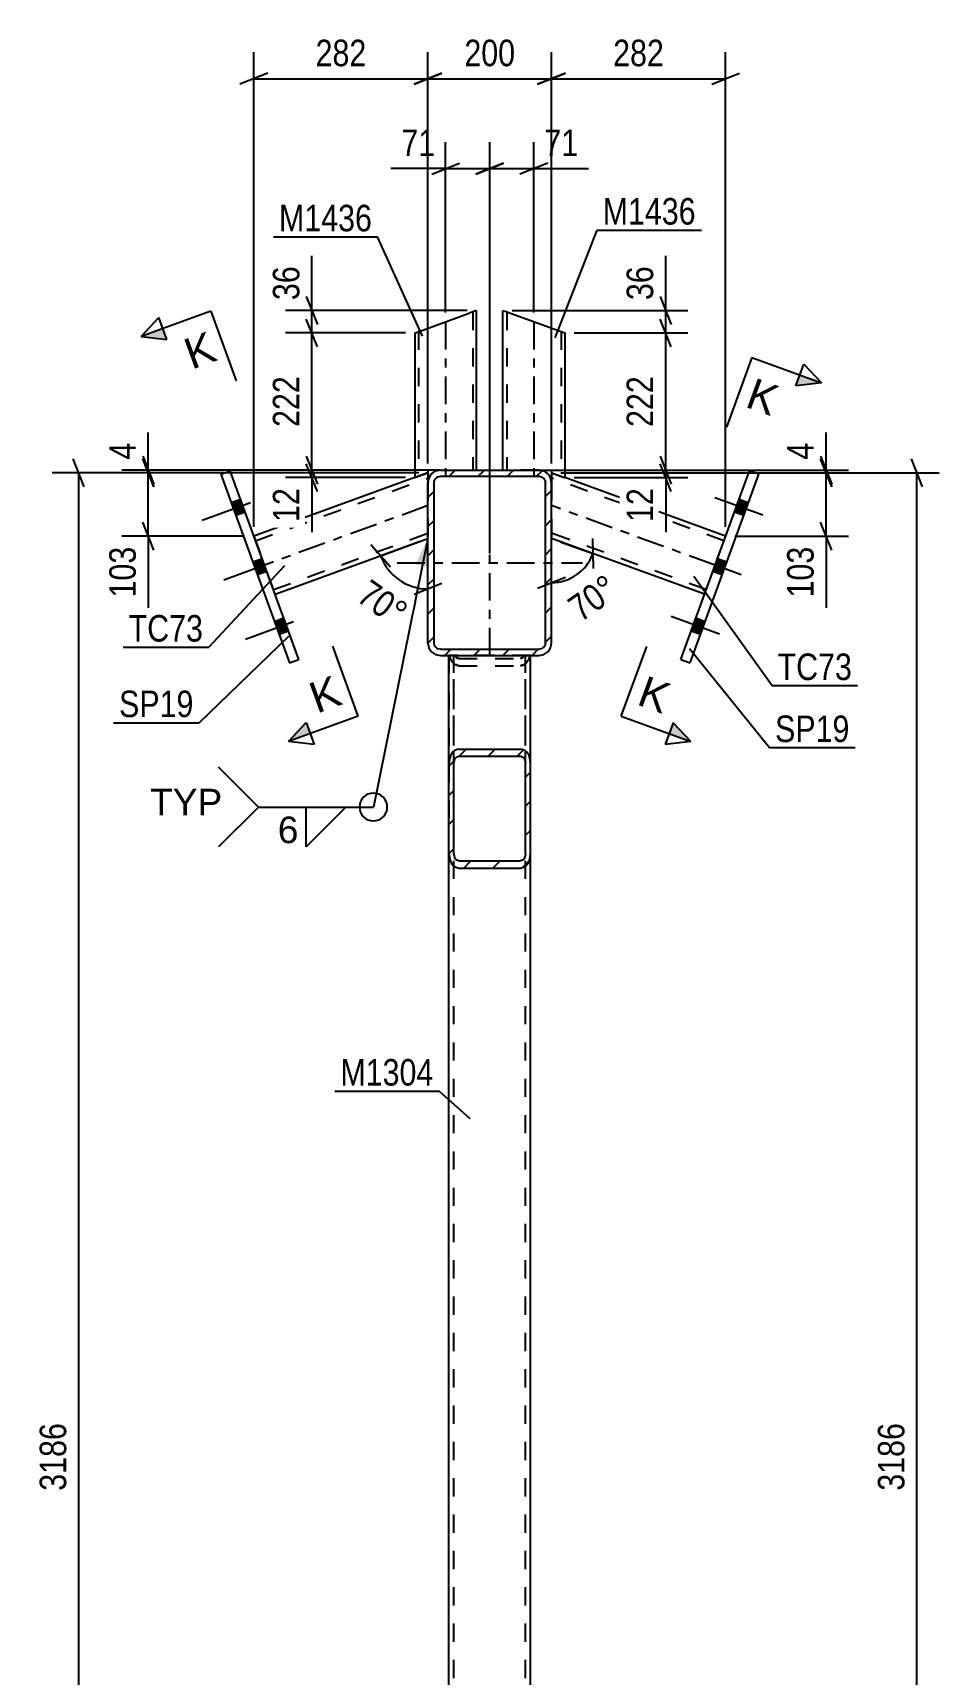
# Model space of a CAD drawing. Header units: millimetres. Extents: x -178 to 1011, y -683 to 158.
# Drawn here: x 243.5 to 341.3, y -504.9 to -327.8 of the extents above; entities that cross this region are included whole.
import ezdxf

# ---------------------------------------------------------------- set-up
doc = ezdxf.new("R2010")
doc.units = ezdxf.units.MM
doc.linetypes.add('DXK_LINE_DOT2', pattern=[3.9198, 1.9599, -1.9599])
doc.linetypes.add('DXK_LINE_DOT3', pattern=[5.9187, 2.979, -0.9799, 0.9799, -0.9799])
doc.styles.add('Arial', font='ARIAL.TTF', dxfattribs={"height": 0.2})
doc.styles.add('Arial Narrow', font='ARIALN.TTF', dxfattribs={"height": 0.2})

# ---------------------------------------------------------------- blocks, each defined once
blk = doc.blocks.new('Part-570387747-3716 - 3654')
at = {"linetype": 'Continuous'}
h = blk.add_hatch(dxfattribs=at)
h.set_pattern_fill('', scale=0.7, style=0, pattern_type=0)
h.set_pattern_definition([(45, (288.4012, -416.3743), (-1.57154, 1.57154), [])])
h.paths.add_polyline_path([(288.4, -406.64), (288.4, -416.37), (288.48, -416.97), (288.71, -417.48), (289.06, -417.81), (289.47, -417.93), (296.13, -417.93), (296.54, -417.81), (296.89, -417.48), (297.12, -416.97), (297.2, -416.37), (297.2, -406.64), (297.12, -406.05), (296.89, -405.54), (296.54, -405.2), (296.13, -405.09), (289.47, -405.09), (289.06, -405.2), (288.71, -405.54), (288.48, -406.05)])
h.paths.add_polyline_path([(289.09, -406.09), (289.26, -405.92), (289.47, -405.86), (296.13, -405.86), (296.34, -405.92), (296.51, -406.09), (296.63, -406.35), (296.67, -406.64), (296.67, -416.37), (296.63, -416.67), (296.51, -416.92), (296.34, -417.09), (296.13, -417.15), (289.47, -417.15), (289.26, -417.09), (289.09, -416.92), (288.98, -416.67), (288.93, -416.37), (288.93, -406.64), (288.98, -406.35)])
at = {"color": 2, "linetype": 'Continuous'}
for p, q in [((288.4, -406.64), (288.4, -394.99)), ((297.2, -406.64), (297.2, -394.99)), ((289.47, -405.09), (289.06, -405.2)), ((289.47, -405.09), (296.13, -405.09)), ((296.54, -405.2), (296.13, -405.09)), ((288.48, -406.05), (288.4, -406.64)), ((288.4, -416.37), (288.4, -406.64)), ((288.93, -406.64), (288.98, -406.35)), ((288.93, -416.37), (288.93, -406.64)), ((289.26, -405.92), (289.47, -405.86)), ((289.47, -405.86), (296.13, -405.86)), ((296.13, -405.86), (296.34, -405.92)), ((296.63, -406.35), (296.67, -406.64)), ((296.67, -416.37), (296.67, -406.64)), ((297.2, -406.64), (297.12, -406.05)), ((297.2, -416.37), (297.2, -406.64)), ((288.4, -416.37), (288.48, -416.97)), ((288.98, -416.67), (288.93, -416.37)), ((289.06, -417.81), (289.47, -417.93)), ((289.47, -417.15), (289.26, -417.09)), ((289.47, -417.15), (296.13, -417.15)), ((289.47, -417.93), (296.13, -417.93)), ((296.34, -417.09), (296.13, -417.15)), ((296.13, -417.93), (296.54, -417.81)), ((296.67, -416.37), (296.63, -416.67)), ((297.12, -416.97), (297.2, -416.37))]:
    blk.add_line(p, q, dxfattribs=at)
at = {"color": 7, "linetype": 'DXK_LINE_DOT2'}
for p, q in [((297.2, -394.99), (288.4, -394.99)), ((288.48, -395.13), (288.46, -394.99)), ((288.93, -416.37), (288.93, -394.99)), ((289.05, -394.99), (289.09, -395.08)), ((289.47, -396.09), (289.06, -395.97)), ((289.09, -395.08), (289.26, -395.25)), ((289.26, -395.25), (289.47, -395.31)), ((289.47, -395.31), (296.13, -395.31)), ((289.47, -396.09), (296.13, -396.09)), ((296.13, -395.31), (296.34, -395.25)), ((296.54, -395.97), (296.13, -396.09)), ((296.34, -395.25), (296.51, -395.08)), ((296.51, -395.08), (296.56, -394.99)), ((296.67, -416.37), (296.67, -394.99)), ((297.14, -394.99), (297.12, -395.13)), ((288.4, -416.37), (288.4, -406.64)), ((297.2, -416.37), (297.2, -406.64))]:
    blk.add_line(p, q, dxfattribs=at)
for centre, start, end in [((289.86, -394.8), 193.2949, 235.5336), ((295.74, -394.8), 304.4664, 346.7051)]:
    blk.add_arc(centre, 1.42, start, end, dxfattribs=at)
at = {"color": 2, "linetype": 'Continuous'}
for centre, radius, start, end in [((289.86, -406.37), 1.42, 124.4664, 166.7051), ((295.74, -406.37), 1.42, 13.2949, 55.5336), ((289.66, -406.51), 0.709, 124.4664, 166.7051), ((295.94, -406.51), 0.709, 13.2949, 55.5336), ((289.86, -416.64), 1.42, 193.2949, 235.5336), ((289.66, -416.51), 0.709, 193.2949, 235.5336), ((295.94, -416.51), 0.709, 304.4664, 346.7051), ((295.74, -416.64), 1.42, 304.4664, 346.7051)]:
    blk.add_arc(centre, radius, start, end, dxfattribs=at)
blk = doc.blocks.new('Bolt-570387747-3748 - 3654')
at = {"linetype": 'Continuous'}
for points in [[(266.39, -379.52), (265.89, -378.14), (264.89, -378.5), (265.39, -379.88)], [(266.39, -379.52), (265.89, -378.14), (264.89, -378.5), (265.39, -379.88)], [(266.39, -379.52), (265.89, -378.14), (264.89, -378.5), (265.39, -379.88)], [(268.73, -385.94), (268.23, -384.56), (267.23, -384.93), (267.73, -386.3)], [(268.73, -385.94), (268.23, -384.56), (267.23, -384.93), (267.73, -386.3)], [(271.07, -392.36), (270.57, -390.98), (269.56, -391.35), (270.07, -392.73)], [(271.07, -392.36), (270.57, -390.98), (269.56, -391.35), (270.07, -392.73)], [(271.07, -392.36), (270.57, -390.98), (269.56, -391.35), (270.07, -392.73)]]:
    blk.add_hatch(color=1, dxfattribs=at).paths.add_polyline_path(points)
at = {"color": 1, "linetype": 'Continuous'}
for p, q in [((266.96, -378.53), (261.76, -380.42)), ((266.96, -378.53), (261.76, -380.42)), ((266.96, -378.53), (261.76, -380.42)), ((265.89, -378.14), (264.89, -378.5)), ((265.89, -378.14), (264.89, -378.5)), ((265.89, -378.14), (264.89, -378.5)), ((266.39, -379.52), (265.39, -379.88)), ((266.39, -379.52), (265.39, -379.88)), ((266.39, -379.52), (265.39, -379.88)), ((269.29, -384.95), (264.1, -386.85)), ((269.29, -384.95), (264.1, -386.85)), ((268.23, -384.56), (267.23, -384.93)), ((268.23, -384.56), (267.23, -384.93)), ((268.73, -385.94), (267.73, -386.3)), ((268.73, -385.94), (267.73, -386.3)), ((271.63, -391.37), (266.43, -393.27)), ((271.63, -391.37), (266.43, -393.27)), ((271.63, -391.37), (266.43, -393.27)), ((270.57, -390.98), (269.56, -391.35)), ((270.57, -390.98), (269.56, -391.35)), ((270.57, -390.98), (269.56, -391.35)), ((271.07, -392.36), (270.07, -392.73)), ((271.07, -392.36), (270.07, -392.73)), ((271.07, -392.36), (270.07, -392.73))]:
    blk.add_line(p, q, dxfattribs=at)
blk = doc.blocks.new('Part-570387747-3688 - 3654')
at = {"color": 7, "linetype": 'DXK_LINE_DOT2'}
for p, q in [((288.4, -394.99), (297.2, -394.99)), ((288.4, -416.37), (288.4, -394.99)), ((288.93, -587.65), (288.93, -394.99)), ((296.67, -587.65), (296.67, -394.99)), ((297.2, -416.37), (297.2, -394.99))]:
    blk.add_line(p, q, dxfattribs=at)
at = {"color": 2, "linetype": 'Continuous'}
for p, q in [((288.4, -566.26), (288.4, -416.37)), ((297.2, -566.26), (297.2, -416.37))]:
    blk.add_line(p, q, dxfattribs=at)
blk = doc.blocks.new('Part-570387747-3719 - 3654')
at = {"color": 7, "linetype": 'DXK_LINE_DOT2'}
for p, q in [((297.2, -394.99), (288.4, -394.99)), ((288.4, -394.99), (288.4, -412.53)), ((288.46, -394.99), (288.48, -395.13)), ((288.93, -412.53), (288.93, -394.99)), ((289.09, -395.08), (289.05, -394.99)), ((289.06, -395.97), (289.47, -396.09)), ((289.26, -395.25), (289.09, -395.08)), ((289.47, -395.31), (289.26, -395.25)), ((289.47, -395.31), (296.13, -395.31)), ((289.47, -396.09), (296.13, -396.09)), ((296.34, -395.25), (296.13, -395.31)), ((296.13, -396.09), (296.51, -395.98)), ((296.51, -395.08), (296.34, -395.25)), ((296.56, -394.99), (296.51, -395.08)), ((296.51, -395.98), (296.54, -395.97)), ((296.67, -412.53), (296.67, -394.99)), ((297.12, -395.13), (297.14, -394.99)), ((297.2, -412.53), (297.2, -394.99))]:
    blk.add_line(p, q, dxfattribs=at)
for centre, start, end in [((289.86, -394.8), 193.2949, 235.5336), ((295.74, -394.8), 304.4664, 346.7051)]:
    blk.add_arc(centre, 1.42, start, end, dxfattribs=at)
blk = doc.blocks.new('Part-570387747-3851 - 3654')
at = {"linetype": 'Continuous'}
h = blk.add_hatch(dxfattribs=at)
h.set_pattern_fill('', scale=0.7, style=0, pattern_type=0)
h.set_pattern_definition([(45, (286.1345, -393.6525), (-1.57154, 1.57154), [])])
h.paths.add_polyline_path([(286.13, -376.32), (286.13, -393.65), (286.24, -394.16), (286.53, -394.6), (286.96, -394.88), (287.47, -394.99), (298.13, -394.99), (298.64, -394.88), (299.08, -394.6), (299.37, -394.16), (299.47, -393.65), (299.47, -376.32), (299.37, -375.81), (299.08, -375.38), (298.64, -375.09), (298.13, -374.99), (287.47, -374.99), (286.96, -375.09), (286.53, -375.38), (286.24, -375.81)])
h.paths.add_polyline_path([(287, -375.85), (287.21, -375.7), (287.47, -375.65), (298.13, -375.65), (298.39, -375.7), (298.61, -375.85), (298.75, -376.06), (298.8, -376.32), (298.8, -393.65), (298.75, -393.91), (298.61, -394.12), (298.39, -394.27), (298.13, -394.32), (287.47, -394.32), (287.21, -394.27), (287, -394.12), (286.85, -393.91), (286.8, -393.65), (286.8, -376.32), (286.85, -376.06)])
at = {"color": 2, "linetype": 'Continuous'}
for p, q in [((287.47, -374.99), (286.96, -375.09)), ((287.47, -374.99), (298.13, -374.99)), ((298.64, -375.09), (298.13, -374.99)), ((286.24, -375.81), (286.13, -376.32)), ((286.13, -393.65), (286.13, -376.32)), ((286.8, -376.32), (286.85, -376.06)), ((286.8, -393.65), (286.8, -376.32)), ((287.21, -375.7), (287.47, -375.65)), ((287.47, -375.65), (298.13, -375.65)), ((298.13, -375.65), (298.39, -375.7)), ((298.75, -376.06), (298.8, -376.32)), ((298.8, -393.65), (298.8, -376.32)), ((299.47, -376.32), (299.37, -375.81)), ((299.47, -393.65), (299.47, -376.32)), ((286.13, -393.65), (286.24, -394.16)), ((286.85, -393.91), (286.8, -393.65)), ((286.96, -394.88), (287.47, -394.99)), ((287.47, -394.32), (287.21, -394.27)), ((287.47, -394.32), (298.13, -394.32)), ((298.39, -394.27), (298.13, -394.32)), ((298.13, -394.99), (298.64, -394.88)), ((298.8, -393.65), (298.75, -393.91)), ((299.37, -394.16), (299.47, -393.65)), ((287.47, -394.99), (298.13, -394.99))]:
    blk.add_line(p, q, dxfattribs=at)
at = {"color": 7, "linetype": 'DXK_LINE_DOT3'}
for p, q in [((292.8, -394.99), (292.8, -374.99)), ((282.8, -384.99), (302.8, -384.99))]:
    blk.add_line(p, q, dxfattribs=at)
at = {"color": 2, "linetype": 'Continuous'}
for centre, radius, start, end in [((287.47, -376.32), 1.33, 112.5, 157.5), ((298.13, -376.32), 1.33, 22.5, 67.5), ((287.47, -376.32), 0.667, 112.5, 157.5), ((298.13, -376.32), 0.667, 22.5, 67.5), ((287.47, -393.65), 1.33, 202.5, 247.5), ((287.47, -393.65), 0.667, 202.5, 247.5), ((298.13, -393.65), 0.667, 292.5, 337.5), ((298.13, -393.65), 1.33, 292.5, 337.5)]:
    blk.add_arc(centre, radius, start, end, dxfattribs=at)
blk = doc.blocks.new('Part-570387747-3724 - 3654')
at = {"color": 7, "linetype": 'DXK_LINE_DOT2'}
for p, q in [((284.71, -375.8), (286.13, -375.28)), ((267.52, -382.62), (286.13, -375.84)), ((286.13, -376.32), (286.13, -382.37)), ((267.34, -382.12), (269.62, -388.38)), ((269.44, -387.88), (286.13, -381.8))]:
    blk.add_line(p, q, dxfattribs=at)
at = {"color": 2, "linetype": 'Continuous'}
for p, q in [((286.13, -375.28), (286.13, -376.32)), ((284.71, -375.8), (267.34, -382.12)), ((269.62, -388.38), (286.13, -382.37))]:
    blk.add_line(p, q, dxfattribs=at)
at = {"color": 7, "linetype": 'DXK_LINE_DOT3'}
blk.add_line((286.13, -378.82), (268.48, -385.25), dxfattribs=at)
blk = doc.blocks.new('Bolt-570387747-3881 - 3654')
at = {"linetype": 'Continuous'}
for points in [[(320.21, -379.88), (320.71, -378.5), (319.71, -378.14), (319.21, -379.52)], [(320.21, -379.88), (320.71, -378.5), (319.71, -378.14), (319.21, -379.52)], [(320.21, -379.88), (320.71, -378.5), (319.71, -378.14), (319.21, -379.52)], [(317.87, -386.3), (318.38, -384.93), (317.37, -384.56), (316.87, -385.94)], [(317.87, -386.3), (318.38, -384.93), (317.37, -384.56), (316.87, -385.94)], [(315.54, -392.72), (316.04, -391.35), (315.04, -390.98), (314.53, -392.36)], [(315.54, -392.72), (316.04, -391.35), (315.04, -390.98), (314.53, -392.36)], [(315.54, -392.72), (316.04, -391.35), (315.04, -390.98), (314.53, -392.36)]]:
    blk.add_hatch(color=1, dxfattribs=at).paths.add_polyline_path(points)
at = {"color": 1, "linetype": 'Continuous'}
for p, q in [((322.28, -379.85), (317.08, -377.96)), ((322.28, -379.85), (317.08, -377.96)), ((322.28, -379.85), (317.08, -377.96)), ((320.71, -378.5), (319.71, -378.14)), ((320.71, -378.5), (319.71, -378.14)), ((320.71, -378.5), (319.71, -378.14)), ((320.21, -379.88), (319.21, -379.52)), ((320.21, -379.88), (319.21, -379.52)), ((320.21, -379.88), (319.21, -379.52)), ((319.94, -386.28), (314.74, -384.38)), ((319.94, -386.28), (314.74, -384.38)), ((317.87, -386.3), (316.87, -385.94)), ((317.87, -386.3), (316.87, -385.94)), ((318.38, -384.93), (317.37, -384.56)), ((318.38, -384.93), (317.37, -384.56)), ((317.6, -392.7), (312.4, -390.8)), ((317.6, -392.7), (312.4, -390.8)), ((317.6, -392.7), (312.4, -390.8)), ((316.04, -391.35), (315.04, -390.98)), ((316.04, -391.35), (315.04, -390.98)), ((316.04, -391.35), (315.04, -390.98)), ((315.54, -392.72), (314.53, -392.36)), ((315.54, -392.72), (314.53, -392.36)), ((315.54, -392.72), (314.53, -392.36))]:
    blk.add_line(p, q, dxfattribs=at)
blk = doc.blocks.new('Part-570387747-3746 - 3654')
at = {"color": 2, "linetype": 'Continuous'}
for p, q in [((263.77, -375.43), (264.78, -375.07)), ((263.77, -375.43), (271.18, -395.79)), ((272.19, -395.43), (264.78, -375.07)), ((271.18, -395.79), (272.19, -395.43))]:
    blk.add_line(p, q, dxfattribs=at)
blk = doc.blocks.new('Part-570387747-3767 - 3654')
at = {"color": 2, "linetype": 'Continuous'}
for p, q in [((313.42, -395.43), (320.83, -375.07)), ((314.42, -395.79), (321.83, -375.43)), ((321.83, -375.43), (320.83, -375.07)), ((313.42, -395.43), (314.42, -395.79))]:
    blk.add_line(p, q, dxfattribs=at)
blk = doc.blocks.new('Part-570387747-3832 - 3654')
at = {"color": 2, "linetype": 'Continuous'}
for p, q in [((291.37, -357.76), (290.57, -358.05)), ((291.37, -374.99), (291.37, -357.76)), ((284.77, -360.17), (290.57, -358.05)), ((284.71, -360.19), (284.77, -360.17)), ((284.71, -360.19), (284.71, -375.8)), ((286.13, -375.28), (284.71, -375.8)), ((287.47, -374.99), (286.13, -374.99)), ((286.13, -374.99), (286.13, -375.28))]:
    blk.add_line(p, q, dxfattribs=at)
at = {"color": 7, "linetype": 'DXK_LINE_DOT3'}
blk.add_line((288.04, -358.98), (288.04, -375.8), dxfattribs=at)
at = {"color": 7, "linetype": 'DXK_LINE_DOT2'}
for p, q in [((290.97, -357.91), (290.97, -374.99)), ((285.11, -360.04), (285.14, -360.03)), ((285.11, -360.04), (285.11, -375.65)), ((287.47, -374.99), (291.37, -374.99))]:
    blk.add_line(p, q, dxfattribs=at)
blk = doc.blocks.new('Part-570387747-3777 - 3654')
at = {"color": 2, "linetype": 'Continuous'}
for p, q in [((299.47, -375.28), (299.47, -376.32)), ((318.26, -382.12), (300.9, -375.8)), ((315.98, -388.38), (299.47, -382.37))]:
    blk.add_line(p, q, dxfattribs=at)
at = {"color": 7, "linetype": 'DXK_LINE_DOT2'}
for p, q in [((299.47, -375.28), (299.47, -375.61)), ((299.47, -375.28), (300.9, -375.8)), ((318.08, -382.62), (299.47, -375.84)), ((299.47, -376.32), (299.47, -382.37)), ((316.16, -387.88), (299.47, -381.8)), ((315.98, -388.38), (318.26, -382.12))]:
    blk.add_line(p, q, dxfattribs=at)
at = {"color": 7, "linetype": 'DXK_LINE_DOT3'}
blk.add_line((317.12, -385.25), (299.47, -378.82), dxfattribs=at)
blk = doc.blocks.new('Part-570387747-3839 - 3654')
at = {"color": 2, "linetype": 'Continuous'}
for p, q in [((294.23, -374.99), (294.23, -357.76)), ((294.23, -357.76), (294.29, -357.79)), ((294.29, -357.79), (294.46, -357.85)), ((294.46, -357.85), (295.03, -358.05)), ((295.03, -358.05), (300.9, -360.19)), ((300.9, -360.19), (300.9, -375.8)), ((298.13, -374.99), (299.47, -374.99)), ((299.47, -374.99), (299.47, -375.28)), ((299.47, -375.28), (300.84, -375.77)), ((300.9, -375.8), (300.84, -375.77))]:
    blk.add_line(p, q, dxfattribs=at)
at = {"color": 7, "linetype": 'DXK_LINE_DOT2'}
for p, q in [((294.46, -357.85), (294.88, -358)), ((294.63, -357.91), (294.63, -374.99)), ((294.63, -357.91), (294.66, -357.92)), ((294.72, -357.94), (295.03, -358.05)), ((300.5, -360.04), (300.5, -375.65)), ((298.13, -374.99), (294.23, -374.99))]:
    blk.add_line(p, q, dxfattribs=at)
at = {"color": 7, "linetype": 'DXK_LINE_DOT3'}
blk.add_line((297.56, -358.98), (297.56, -375.8), dxfattribs=at)
blk = doc.blocks.new('StraightDimension-570387747-4193 - 3654')
at = {"color": 7, "linetype": 'Continuous'}
for p, q in [((299.47, -374.28), (299.47, -329.9)), ((318.26, -381.12), (318.26, -329.9)), ((300.97, -332.15), (297.97, -333.35)), ((299.47, -332.75), (318.26, -332.75)), ((316.76, -333.35), (319.76, -332.15))]:
    blk.add_line(p, q, dxfattribs=at)
at = {"color": 0}
blk.add_wipeout([(312.21, -332), (312.21, -327.8), (305.52, -327.8), (305.52, -332)], dxfattribs=at)
at = {"color": 3, "style": 'Arial Narrow'}
blk.add_text('282', height=2.863, dxfattribs=at).set_placement((306.12, -331.4))
blk = doc.blocks.new('StraightDimension-570387747-4029 - 3654')
at = {"color": 7, "linetype": 'Continuous'}
for p, q in [((288.04, -357.97), (288.04, -339.6)), ((292.8, -383.99), (292.8, -339.6)), ((286.54, -343.05), (289.54, -341.85)), ((288.04, -342.45), (292.8, -342.45)), ((294.3, -341.85), (291.3, -343.05))]:
    blk.add_line(p, q, dxfattribs=at)
at = {"color": 0}
blk.add_wipeout([(287.51, -341.7), (287.51, -337.5), (282.66, -337.5), (282.66, -341.7)], dxfattribs=at)
at = {"color": 7, "linetype": 'Continuous'}
blk.add_line((288.04, -342.45), (282.13, -342.45), dxfattribs=at)
blk.add_line((288.04, -342.45), (282.13, -342.45), dxfattribs=at)
at = {"color": 3, "style": 'Arial Narrow'}
blk.add_text('71', height=2.863, dxfattribs=at).set_placement((283.26, -341.1))
blk = doc.blocks.new('AngleDimension-570387747-4207 - 3654')
at = {"color": 7, "linetype": 'Continuous'}
for p, q in [((281.03, -384.23), (286.13, -382.37)), ((286.13, -387.81), (286.13, -382.37)), ((279.95, -383.03), (282.1, -385.44)), ((285.19, -382.71), (281.03, -384.23)), ((287.63, -387.21), (284.63, -388.41))]:
    blk.add_line(p, q, dxfattribs=at)
blk.add_arc((286.13, -382.37), 5.44, 199.9999, 270, dxfattribs=at)
at = {"color": 0}
blk.add_wipeout([(282.74, -392.85), (285.15, -389.41), (279.86, -385.71), (277.45, -389.15)], dxfattribs=at)
at = {"color": 3, "style": 'Arial Narrow'}
blk.add_text('70°', height=2.863, rotation=-35.002, dxfattribs=at).set_placement((278.28, -389))
blk = doc.blocks.new('StraightDimension-570387747-4157 - 3654')
at = {"color": 7, "linetype": 'Continuous'}
for p, q in [((267.34, -381.12), (267.34, -329.9)), ((286.13, -374.28), (286.13, -329.9)), ((268.84, -332.15), (265.84, -333.35)), ((267.34, -332.75), (286.13, -332.75)), ((284.63, -333.35), (287.63, -332.15))]:
    blk.add_line(p, q, dxfattribs=at)
at = {"color": 0}
blk.add_wipeout([(280.08, -332), (280.08, -327.8), (273.4, -327.8), (273.4, -332)], dxfattribs=at)
at = {"color": 3, "style": 'Arial Narrow'}
blk.add_text('282', height=2.863, dxfattribs=at).set_placement((274, -331.4))
blk = doc.blocks.new('StraightDimension-570387747-4344 - 3654')
at = {"color": 7, "linetype": 'Continuous'}
for p, q in [((328.51, -373.49), (329.71, -376.49)), ((298.87, -374.99), (331.51, -374.99)), ((300.47, -375.28), (331.51, -375.28)), ((329.71, -376.78), (328.51, -373.78)), ((329.11, -375.28), (329.11, -374.99))]:
    blk.add_line(p, q, dxfattribs=at)
at = {"color": 0}
blk.add_wipeout([(328.36, -371.43), (324.16, -371.43), (324.16, -374.46), (328.36, -374.46)], dxfattribs=at)
at = {"color": 7, "linetype": 'Continuous'}
blk.add_line((329.11, -374.99), (329.11, -370.91), dxfattribs=at)
blk.add_line((329.11, -374.99), (329.11, -370.91), dxfattribs=at)
at = {"color": 3, "style": 'Arial Narrow'}
blk.add_text('4', height=2.86, rotation=90.0002, dxfattribs=at).set_placement((327.76, -373.86))
blk = doc.blocks.new('StraightDimension-570387747-4028 - 3654')
at = {"color": 7, "linetype": 'Continuous'}
for p, q in [((292.8, -383.99), (292.8, -339.6)), ((297.56, -357.98), (297.56, -339.6)), ((291.3, -343.05), (294.3, -341.85)), ((292.8, -342.45), (297.56, -342.45)), ((299.06, -341.85), (296.06, -343.05))]:
    blk.add_line(p, q, dxfattribs=at)
at = {"color": 0}
blk.add_wipeout([(302.94, -341.7), (302.94, -337.5), (298.09, -337.5), (298.09, -341.7)], dxfattribs=at)
at = {"color": 7, "linetype": 'Continuous'}
blk.add_line((297.56, -342.45), (303.47, -342.45), dxfattribs=at)
blk.add_line((297.56, -342.45), (303.47, -342.45), dxfattribs=at)
at = {"color": 3, "style": 'Arial Narrow'}
blk.add_text('71', height=2.863, dxfattribs=at).set_placement((298.69, -341.1))
blk = doc.blocks.new('StraightDimension-570387747-4211 - 3654')
at = {"color": 7, "linetype": 'Continuous'}
for p, q in [((285.13, -375.28), (253.09, -375.28)), ((255.34, -373.78), (256.54, -376.78)), ((255.94, -382.12), (255.94, -375.28)), ((256.54, -383.62), (255.34, -380.62)), ((266.34, -382.12), (253.09, -382.12))]:
    blk.add_line(p, q, dxfattribs=at)
at = {"color": 0}
blk.add_wipeout([(255.19, -382.64), (250.99, -382.64), (250.99, -389.33), (255.19, -389.33)], dxfattribs=at)
at = {"color": 7, "linetype": 'Continuous'}
blk.add_line((255.94, -382.12), (255.94, -389.85), dxfattribs=at)
blk.add_line((255.94, -382.12), (255.94, -389.85), dxfattribs=at)
at = {"color": 3, "style": 'Arial Narrow'}
blk.add_text('103', height=2.863, rotation=90.0002, dxfattribs=at).set_placement((254.59, -388.73))
blk = doc.blocks.new('StraightDimension-570387747-4010 - 3654')
at = {"color": 7, "linetype": 'Continuous'}
for p, q in [((290.37, -357.76), (270.75, -357.76)), ((273, -356.26), (274.2, -359.26)), ((273.6, -360.19), (273.6, -357.76)), ((274.2, -361.69), (273, -358.69)), ((283.71, -360.19), (270.75, -360.19))]:
    blk.add_line(p, q, dxfattribs=at)
at = {"color": 0}
blk.add_wipeout([(272.85, -352.38), (268.65, -352.38), (268.65, -357.24), (272.85, -357.24)], dxfattribs=at)
at = {"color": 7, "linetype": 'Continuous'}
blk.add_line((273.6, -357.76), (273.6, -351.86), dxfattribs=at)
blk.add_line((273.6, -357.76), (273.6, -351.86), dxfattribs=at)
at = {"color": 3, "style": 'Arial Narrow'}
blk.add_text('36', height=2.863, rotation=90.0002, dxfattribs=at).set_placement((272.25, -356.64))
blk = doc.blocks.new('StraightDimension-570387747-3974 - 3654')
at = {"color": 7, "linetype": 'Continuous'}
for p, q in [((273, -373.49), (274.2, -376.49)), ((286.73, -374.99), (270.75, -374.99)), ((274.2, -377.3), (273, -374.3)), ((273.6, -375.8), (273.6, -374.99)), ((283.71, -375.8), (270.75, -375.8))]:
    blk.add_line(p, q, dxfattribs=at)
at = {"color": 0}
blk.add_wipeout([(272.85, -376.32), (268.65, -376.32), (268.65, -381.18), (272.85, -381.18)], dxfattribs=at)
at = {"color": 7, "linetype": 'Continuous'}
blk.add_line((273.6, -375.8), (273.6, -381.7), dxfattribs=at)
blk.add_line((273.6, -375.8), (273.6, -381.7), dxfattribs=at)
at = {"color": 3, "style": 'Arial Narrow'}
blk.add_text('12', height=2.863, rotation=90.0002, dxfattribs=at).set_placement((272.25, -380.58))
blk = doc.blocks.new('StraightDimension-570387747-3990 - 3654')
at = {"color": 7, "linetype": 'Continuous'}
for p, q in [((274.2, -361.69), (273, -358.69)), ((283.71, -360.19), (270.75, -360.19)), ((273.6, -374.99), (273.6, -360.19)), ((273, -373.49), (274.2, -376.49)), ((286.73, -374.99), (270.75, -374.99))]:
    blk.add_line(p, q, dxfattribs=at)
at = {"color": 0}
blk.add_wipeout([(272.85, -364.25), (268.65, -364.25), (268.65, -370.93), (272.85, -370.93)], dxfattribs=at)
at = {"color": 3, "style": 'Arial Narrow'}
blk.add_text('222', height=2.863, rotation=90.0002, dxfattribs=at).set_placement((272.25, -370.33))
blk = doc.blocks.new('StraightDimension-570387747-4174 - 3654')
at = {"color": 7, "linetype": 'Continuous'}
for p, q in [((286.13, -374.28), (286.13, -329.9)), ((299.47, -374.28), (299.47, -329.9)), ((287.63, -332.15), (284.63, -333.35)), ((286.13, -332.75), (299.47, -332.75)), ((297.97, -333.35), (300.97, -332.15))]:
    blk.add_line(p, q, dxfattribs=at)
at = {"color": 0}
blk.add_wipeout([(296.14, -332), (296.14, -327.8), (289.46, -327.8), (289.46, -332)], dxfattribs=at)
at = {"color": 3, "style": 'Arial Narrow'}
blk.add_text('200', height=2.863, dxfattribs=at).set_placement((290.06, -331.4))
blk = doc.blocks.new('StraightDimension-570387747-4230 - 3654')
at = {"color": 7, "linetype": 'Continuous'}
for p, q in [((255.34, -373.49), (256.54, -376.49)), ((286.73, -374.99), (253.09, -374.99)), ((285.13, -375.28), (253.09, -375.28)), ((256.54, -376.78), (255.34, -373.78)), ((255.94, -375.28), (255.94, -374.99))]:
    blk.add_line(p, q, dxfattribs=at)
at = {"color": 0}
blk.add_wipeout([(255.19, -371.43), (250.99, -371.43), (250.99, -374.46), (255.19, -374.46)], dxfattribs=at)
at = {"color": 7, "linetype": 'Continuous'}
blk.add_line((255.94, -374.99), (255.94, -370.91), dxfattribs=at)
blk.add_line((255.94, -374.99), (255.94, -370.91), dxfattribs=at)
at = {"color": 3, "style": 'Arial Narrow'}
blk.add_text('4', height=2.86, rotation=90.0002, dxfattribs=at).set_placement((254.59, -373.86))
blk = doc.blocks.new('StraightDimension-570387747-4363 - 3654')
at = {"color": 7, "linetype": 'Continuous'}
for p, q in [((300.47, -375.28), (331.51, -375.28)), ((328.51, -373.78), (329.71, -376.78)), ((329.11, -382.12), (329.11, -375.28)), ((329.71, -383.62), (328.51, -380.62)), ((319.26, -382.12), (331.51, -382.12))]:
    blk.add_line(p, q, dxfattribs=at)
at = {"color": 0}
blk.add_wipeout([(328.36, -382.64), (324.16, -382.64), (324.16, -389.33), (328.36, -389.33)], dxfattribs=at)
at = {"color": 7, "linetype": 'Continuous'}
blk.add_line((329.11, -382.12), (329.11, -389.85), dxfattribs=at)
blk.add_line((329.11, -382.12), (329.11, -389.85), dxfattribs=at)
at = {"color": 3, "style": 'Arial Narrow'}
blk.add_text('103', height=2.863, rotation=90.0002, dxfattribs=at).set_placement((327.76, -388.73))
blk = doc.blocks.new('AngleDimension-570387747-4380 - 3654')
at = {"color": 7, "linetype": 'Continuous'}
for p, q in [((303.93, -383.99), (299.47, -382.37)), ((299.47, -387.12), (299.47, -382.37)), ((303.88, -382.38), (303.98, -385.61)), ((300.41, -382.71), (303.93, -383.99)), ((297.97, -387.72), (300.97, -386.52))]:
    blk.add_line(p, q, dxfattribs=at)
blk.add_arc((299.47, -382.37), 4.75, 270, 340, dxfattribs=at)
at = {"color": 0}
blk.add_wipeout([(307.76, -388.58), (305.35, -385.14), (300.06, -388.85), (302.47, -392.29)], dxfattribs=at)
at = {"color": 3, "style": 'Arial Narrow'}
blk.add_text('70°', height=2.863, rotation=35.002, dxfattribs=at).set_placement((302.62, -391.45))
blk = doc.blocks.new('StraightDimension-570387747-17910 - 3654')
at = {"color": 7, "linetype": 'Continuous'}
for p, q in [((285.13, -375.28), (245.58, -375.28)), ((249.03, -376.78), (247.83, -373.78)), ((248.43, -587.65), (248.43, -375.28))]:
    blk.add_line(p, q, dxfattribs=at)
at = {"color": 0}
blk.add_wipeout([(247.68, -477.21), (243.48, -477.21), (243.48, -485.72), (247.68, -485.72)], dxfattribs=at)
at = {"color": 3, "style": 'Arial Narrow'}
blk.add_text('3186', height=2.863, rotation=90.0002, dxfattribs=at).set_placement((247.08, -485.12))
blk = doc.blocks.new('StraightDimension-570387747-17953 - 3654')
at = {"color": 7, "linetype": 'Continuous'}
for p, q in [((300.47, -375.28), (341.31, -375.28)), ((339.51, -376.78), (338.31, -373.78)), ((338.91, -587.65), (338.91, -375.28))]:
    blk.add_line(p, q, dxfattribs=at)
at = {"color": 0}
blk.add_wipeout([(338.16, -477.21), (333.96, -477.21), (333.96, -485.72), (338.16, -485.72)], dxfattribs=at)
at = {"color": 3, "style": 'Arial Narrow'}
blk.add_text('3186', height=2.863, rotation=90.0002, dxfattribs=at).set_placement((337.56, -485.12))
blk = doc.blocks.new('StraightDimension-570387747-18030 - 3654')
at = {"color": 7, "linetype": 'Continuous'}
for p, q in [((295.23, -357.76), (314.19, -357.76)), ((311.19, -356.26), (312.39, -359.26)), ((311.79, -360.19), (311.79, -357.76)), ((312.39, -361.69), (311.19, -358.69)), ((301.9, -360.19), (314.19, -360.19))]:
    blk.add_line(p, q, dxfattribs=at)
at = {"color": 0}
blk.add_wipeout([(311.04, -352.38), (306.84, -352.38), (306.84, -357.24), (311.04, -357.24)], dxfattribs=at)
at = {"color": 7, "linetype": 'Continuous'}
blk.add_line((311.79, -357.76), (311.79, -351.86), dxfattribs=at)
blk.add_line((311.79, -357.76), (311.79, -351.86), dxfattribs=at)
at = {"color": 3, "style": 'Arial Narrow'}
blk.add_text('36', height=2.863, rotation=90.0002, dxfattribs=at).set_placement((310.44, -356.64))
blk = doc.blocks.new('StraightDimension-570387747-18031 - 3654')
at = {"color": 7, "linetype": 'Continuous'}
for p, q in [((312.39, -361.69), (311.19, -358.69)), ((301.9, -360.19), (314.19, -360.19)), ((311.79, -374.99), (311.79, -360.19)), ((311.19, -373.49), (312.39, -376.49)), ((300.47, -374.99), (314.19, -374.99))]:
    blk.add_line(p, q, dxfattribs=at)
at = {"color": 0}
blk.add_wipeout([(311.04, -364.25), (306.84, -364.25), (306.84, -370.93), (311.04, -370.93)], dxfattribs=at)
at = {"color": 3, "style": 'Arial Narrow'}
blk.add_text('222', height=2.863, rotation=90.0002, dxfattribs=at).set_placement((310.44, -370.33))
blk = doc.blocks.new('StraightDimension-570387747-18032 - 3654')
at = {"color": 7, "linetype": 'Continuous'}
for p, q in [((311.19, -373.49), (312.39, -376.49)), ((300.47, -374.99), (314.19, -374.99)), ((312.39, -377.3), (311.19, -374.3)), ((311.79, -375.8), (311.79, -374.99)), ((301.9, -375.8), (314.19, -375.8))]:
    blk.add_line(p, q, dxfattribs=at)
at = {"color": 0}
blk.add_wipeout([(311.04, -376.32), (306.84, -376.32), (306.84, -381.18), (311.04, -381.18)], dxfattribs=at)
at = {"color": 7, "linetype": 'Continuous'}
blk.add_line((311.79, -375.8), (311.79, -381.7), dxfattribs=at)
blk.add_line((311.79, -375.8), (311.79, -381.7), dxfattribs=at)
at = {"color": 3, "style": 'Arial Narrow'}
blk.add_text('12', height=2.863, rotation=90.0002, dxfattribs=at).set_placement((310.44, -380.58))
blk = doc.blocks.new('Mark-570387747-3684 - 3654')
at = {"color": 0}
blk.add_wipeout([(286.73, -441.4), (286.73, -438.4), (276.68, -438.4), (276.68, -441.4)], dxfattribs=at)
blk.add_wipeout([(286.73, -441.4), (286.73, -438.4), (276.68, -438.4), (276.68, -441.4)], dxfattribs=at)
at = {"color": 30, "linetype": 'Continuous'}
for p in [(276.08, -442), (290.7, -445)]:
    blk.add_line(p, (287.33, -442), dxfattribs=at)
at = {"color": 3, "style": 'Arial Narrow'}
blk.add_text('M1304', height=2.863, dxfattribs=at).set_placement((276.68, -441.4))
blk = doc.blocks.new('Mark-570387747-3720 - 3654')
at = {"color": 0}
blk.add_wipeout([(261.86, -393.49), (261.86, -390.49), (253.82, -390.49), (253.82, -393.49)], dxfattribs=at)
blk.add_wipeout([(261.86, -393.49), (261.86, -390.49), (253.82, -390.49), (253.82, -393.49)], dxfattribs=at)
at = {"color": 30, "linetype": 'Continuous'}
for p in [(270.65, -385.33), (253.22, -394.09)]:
    blk.add_line(p, (262.46, -394.09), dxfattribs=at)
at = {"color": 3, "style": 'Arial Narrow'}
blk.add_text('TC73', height=2.863, dxfattribs=at).set_placement((253.82, -393.49))
blk = doc.blocks.new('Mark-570387747-3742 - 3654')
at = {"color": 0}
blk.add_wipeout([(260.83, -401.64), (260.83, -398.64), (252.79, -398.64), (252.79, -401.64)], dxfattribs=at)
blk.add_wipeout([(260.83, -401.64), (260.83, -398.64), (252.79, -398.64), (252.79, -401.64)], dxfattribs=at)
at = {"color": 30, "linetype": 'Continuous'}
for p in [(271.06, -392.95), (252.19, -402.24)]:
    blk.add_line(p, (261.43, -402.24), dxfattribs=at)
at = {"color": 3, "style": 'Arial Narrow'}
blk.add_text('SP19', height=2.863, dxfattribs=at).set_placement((252.79, -401.64))
blk = doc.blocks.new('WeldMark-570387747-4412 - 3654')
at = {"linetype": 'Continuous'}
blk.add_hatch(color=30, dxfattribs=at).paths.add_polyline_path([(284.8, -385.16), (286.13, -382.37), (286.27, -385.46)])
at = {"color": 30, "linetype": 'Continuous'}
blk.add_line((286.13, -382.37), (280.24, -411.34), dxfattribs=at)
at = {"color": 3, "linetype": 'Continuous'}
for q in [(263.53, -407.05), (263.53, -415.63)]:
    blk.add_line((267.82, -411.34), q, dxfattribs=at)
for start, end in [(90, 270), (270, 90)]:
    blk.add_arc((280.24, -411.34), 1.5, start, end, dxfattribs=at)
at = {"color": 0}
blk.add_wipeout([(272.34, -415.44), (272.34, -412.04), (269.72, -412.04), (269.72, -415.44)], dxfattribs=at)
at = {"color": 30, "linetype": 'Continuous'}
blk.add_line((267.82, -411.34), (280.24, -411.34), dxfattribs=at)
at = {"color": 3, "linetype": 'Continuous'}
for p, q in [((273, -411.34), (277.28, -411.34)), ((277.28, -411.34), (273, -415.63)), ((273, -415.63), (273, -411.34))]:
    blk.add_line(p, q, dxfattribs=at)
at = {"color": 3, "style": 'Arial'}
blk.add_text('6', height=2.87, dxfattribs=at).set_placement((269.92, -415.24))
at = {"color": 0, "linetype": 'Continuous'}
blk.add_wipeout([(263.92, -412.24), (263.92, -409.24), (256.14, -409.24), (256.14, -412.24)], dxfattribs=at)
blk.add_wipeout([(263.92, -412.24), (263.92, -409.24), (256.14, -409.24), (256.14, -412.24)], dxfattribs=at)
at = {"color": 3, "linetype": 'Continuous', "style": 'Arial'}
blk.add_text('TYP', height=2.865, dxfattribs=at).set_placement((256.14, -412.24))
blk = doc.blocks.new('Mark-570387747-3763 - 3654')
at = {"color": 0}
blk.add_wipeout([(331.64, -404.33), (331.64, -401.33), (323.6, -401.33), (323.6, -404.33)], dxfattribs=at)
blk.add_wipeout([(331.64, -404.33), (331.64, -401.33), (323.6, -401.33), (323.6, -404.33)], dxfattribs=at)
at = {"color": 30, "linetype": 'Continuous'}
for p, q in [((314.38, -394.24), (323, -404.93)), ((323, -404.93), (332.24, -404.93))]:
    blk.add_line(p, q, dxfattribs=at)
at = {"color": 3, "style": 'Arial Narrow'}
blk.add_text('SP19', height=2.863, dxfattribs=at).set_placement((323.6, -404.33))
blk = doc.blocks.new('Mark-570387747-3773 - 3654')
at = {"color": 0}
blk.add_wipeout([(331.91, -397.64), (331.91, -394.64), (323.87, -394.64), (323.87, -397.64)], dxfattribs=at)
blk.add_wipeout([(331.91, -397.64), (331.91, -394.64), (323.87, -394.64), (323.87, -397.64)], dxfattribs=at)
at = {"color": 30, "linetype": 'Continuous'}
for p, q in [((314.83, -386.42), (323.27, -398.24)), ((323.27, -398.24), (332.51, -398.24))]:
    blk.add_line(p, q, dxfattribs=at)
at = {"color": 3, "style": 'Arial Narrow'}
blk.add_text('TC73', height=2.863, dxfattribs=at).set_placement((323.87, -397.64))
blk = doc.blocks.new('Mark-570387747-3828 - 3654')
at = {"color": 0}
blk.add_wipeout([(280.1, -349.22), (280.1, -346.22), (270.05, -346.22), (270.05, -349.22)], dxfattribs=at)
blk.add_wipeout([(280.1, -349.22), (280.1, -346.22), (270.05, -346.22), (270.05, -349.22)], dxfattribs=at)
at = {"color": 30, "linetype": 'Continuous'}
for p in [(269.45, -349.82), (285.54, -360.53)]:
    blk.add_line(p, (280.7, -349.82), dxfattribs=at)
at = {"color": 3, "style": 'Arial Narrow'}
blk.add_text('M1436', height=2.863, dxfattribs=at).set_placement((270.05, -349.22))
blk = doc.blocks.new('Mark-570387747-3835 - 3654')
at = {"color": 0}
blk.add_wipeout([(315.04, -348.49), (315.04, -345.49), (304.99, -345.49), (304.99, -348.49)], dxfattribs=at)
blk.add_wipeout([(315.04, -348.49), (315.04, -345.49), (304.99, -345.49), (304.99, -348.49)], dxfattribs=at)
at = {"color": 30, "linetype": 'Continuous'}
for p, q in [((299.86, -360.71), (304.39, -349.09)), ((304.39, -349.09), (315.64, -349.09))]:
    blk.add_line(p, q, dxfattribs=at)
at = {"color": 3, "style": 'Arial Narrow'}
blk.add_text('M1436', height=2.863, dxfattribs=at).set_placement((304.99, -348.49))
blk = doc.blocks.new('SectionMark-570387747-4398 - 3654')
at = {"linetype": 'Continuous'}
for points in [[(257.52, -359.71), (257.94, -360.88), (255.17, -360.56)], [(272.99, -402.23), (273.42, -403.4), (271.07, -404.26)]]:
    blk.add_hatch(color=6, dxfattribs=at).paths.add_polyline_path(points)
at = {"color": 6, "linetype": 'Continuous'}
for p, q in [((255.17, -360.56), (257.09, -358.53)), ((257.94, -360.88), (257.09, -358.53)), ((255.17, -360.56), (257.94, -360.88)), ((271.07, -404.26), (272.99, -402.23)), ((272.99, -402.23), (273.85, -404.58)), ((273.85, -404.58), (271.07, -404.26))]:
    blk.add_line(p, q, dxfattribs=at)
at = {"color": 0, "linetype": 'Continuous'}
for points in [[(263.54, -363.1), (262.34, -359.81), (259.42, -360.87), (260.62, -364.16)], [(277.05, -400.22), (275.85, -396.93), (272.93, -397.99), (274.13, -401.28)]]:
    blk.add_wipeout(points, dxfattribs=at)
at = {"color": 6, "linetype": 'Continuous'}
for p, q in [((262.68, -357.82), (255.17, -360.56)), ((262.68, -357.82), (265.42, -365.34)), ((278.59, -401.52), (275.85, -394)), ((278.59, -401.52), (271.07, -404.26))]:
    blk.add_line(p, q, dxfattribs=at)
at = {"color": 3, "linetype": 'Continuous', "style": 'Arial'}
for p in [(260.62, -364.16), (274.13, -401.28)]:
    blk.add_text('K', height=3.34, rotation=20.002, dxfattribs=at).set_placement(p)
blk = doc.blocks.new('SectionMark-570387747-4400 - 3654')
at = {"linetype": 'Continuous'}
for points in [[(325.83, -365.89), (326.26, -364.72), (328.61, -365.57)], [(312.17, -403.43), (312.6, -402.25), (314.52, -404.28)]]:
    blk.add_hatch(color=6, dxfattribs=at).paths.add_polyline_path(points)
at = {"color": 6, "linetype": 'Continuous'}
for p, q in [((325.83, -365.89), (326.69, -363.54)), ((326.69, -363.54), (328.61, -365.57)), ((328.61, -365.57), (325.83, -365.89)), ((312.6, -402.25), (311.75, -404.6)), ((314.52, -404.28), (312.6, -402.25)), ((314.52, -404.28), (311.75, -404.6))]:
    blk.add_line(p, q, dxfattribs=at)
at = {"color": 0, "linetype": 'Continuous'}
for points in [[(323.16, -369.18), (324.36, -365.89), (321.43, -364.82), (320.24, -368.11)], [(311.47, -401.31), (312.66, -398.02), (309.74, -396.95), (308.54, -400.24)]]:
    blk.add_wipeout(points, dxfattribs=at)
at = {"color": 6, "linetype": 'Continuous'}
for p, q in [((321.09, -362.84), (318.36, -370.36)), ((321.09, -362.84), (328.61, -365.57)), ((307, -401.55), (309.74, -394.03)), ((307, -401.55), (314.52, -404.28))]:
    blk.add_line(p, q, dxfattribs=at)
at = {"color": 3, "linetype": 'Continuous', "style": 'Arial'}
for p in [(320.24, -368.11), (308.54, -400.24)]:
    blk.add_text('K', height=3.34, rotation=-20.002, dxfattribs=at).set_placement(p)

msp = doc.modelspace()

# ---------------------------------------------------------------- block references
for name in ['Part-570387747-3832 - 3654', 'Part-570387747-3839 - 3654', 'Part-570387747-3746 - 3654', 'Part-570387747-3724 - 3654', 'Part-570387747-3851 - 3654', 'Part-570387747-3777 - 3654', 'Part-570387747-3767 - 3654', 'Bolt-570387747-3748 - 3654', 'Bolt-570387747-3881 - 3654', 'Part-570387747-3716 - 3654', 'Part-570387747-3688 - 3654', 'Part-570387747-3719 - 3654']:
    msp.add_blockref(name, (0, 0))

# ---------------------------------------------------------------- next in the draw order: block references
for name in ['StraightDimension-570387747-4193 - 3654', 'StraightDimension-570387747-4029 - 3654']:
    msp.add_blockref(name, (0, 0))

# ---------------------------------------------------------------- next in the draw order: block references
for name in ['StraightDimension-570387747-4157 - 3654', 'StraightDimension-570387747-4344 - 3654', 'AngleDimension-570387747-4207 - 3654']:
    msp.add_blockref(name, (0, 0))

# ---------------------------------------------------------------- next in the draw order: block references
for name in ['StraightDimension-570387747-4028 - 3654', 'StraightDimension-570387747-4010 - 3654', 'StraightDimension-570387747-4211 - 3654']:
    msp.add_blockref(name, (0, 0))

# ---------------------------------------------------------------- next in the draw order: block references
msp.add_blockref('StraightDimension-570387747-3974 - 3654', (0, 0))

# ---------------------------------------------------------------- next in the draw order: block references
msp.add_blockref('StraightDimension-570387747-3990 - 3654', (0, 0))

# ---------------------------------------------------------------- next in the draw order: block references
msp.add_blockref('StraightDimension-570387747-4174 - 3654', (0, 0))

# ---------------------------------------------------------------- next in the draw order: block references
for name in ['Mark-570387747-3828 - 3654', 'StraightDimension-570387747-18030 - 3654', 'StraightDimension-570387747-4230 - 3654', 'StraightDimension-570387747-4363 - 3654']:
    msp.add_blockref(name, (0, 0))

# ---------------------------------------------------------------- next in the draw order: block references
for name in ['StraightDimension-570387747-17910 - 3654', 'AngleDimension-570387747-4380 - 3654']:
    msp.add_blockref(name, (0, 0))

# ---------------------------------------------------------------- next in the draw order: block references
for name in ['StraightDimension-570387747-17953 - 3654', 'Mark-570387747-3720 - 3654', 'Mark-570387747-3684 - 3654']:
    msp.add_blockref(name, (0, 0))

# ---------------------------------------------------------------- next in the draw order: block references
for name in ['StraightDimension-570387747-18031 - 3654', 'Mark-570387747-3742 - 3654', 'Mark-570387747-3763 - 3654']:
    msp.add_blockref(name, (0, 0))

# ---------------------------------------------------------------- next in the draw order: block references
for name in ['Mark-570387747-3835 - 3654', 'StraightDimension-570387747-18032 - 3654', 'WeldMark-570387747-4412 - 3654', 'Mark-570387747-3773 - 3654']:
    msp.add_blockref(name, (0, 0))

# ---------------------------------------------------------------- next in the draw order: block references
for name in ['SectionMark-570387747-4398 - 3654', 'SectionMark-570387747-4400 - 3654']:
    msp.add_blockref(name, (0, 0))

doc.saveas('drawing.dxf')
